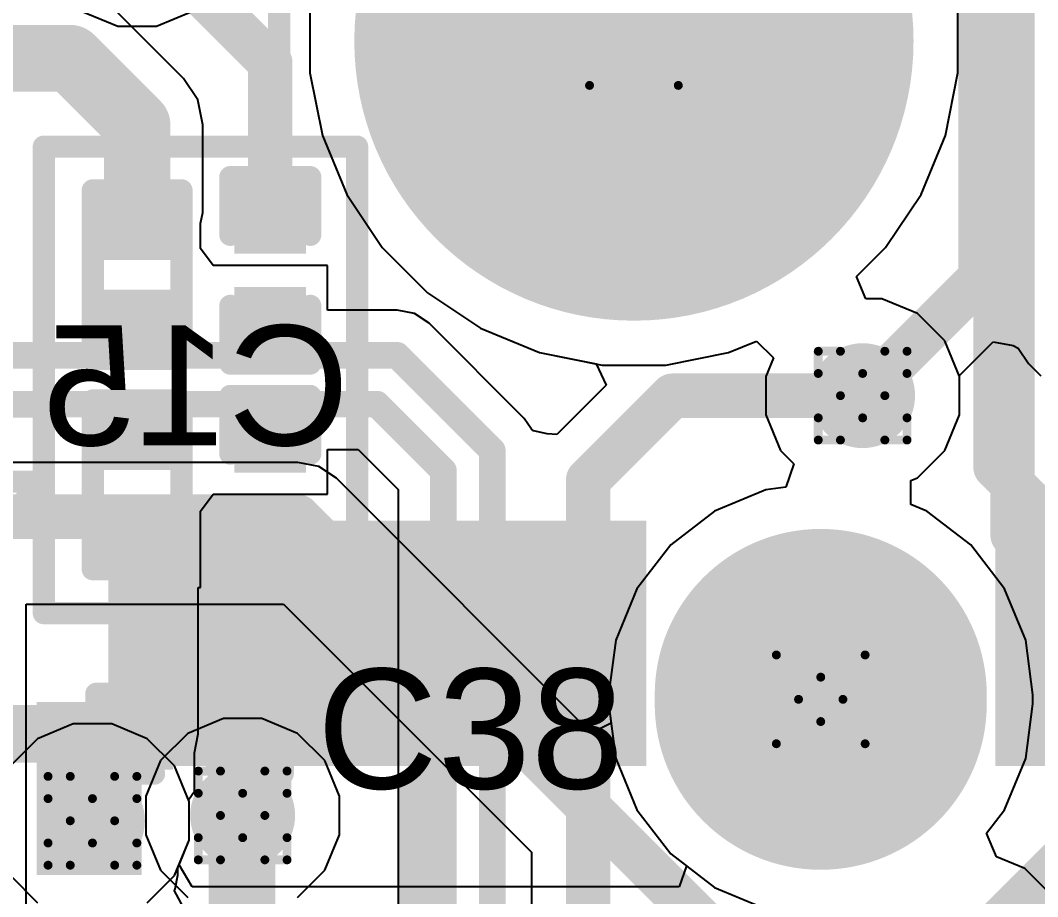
# Model space of a CAD drawing. Header units: inches. Extents: x -6 to 328, y -6 to 90.
# Drawn here: x 27.49 to 33.31, y 26.1 to 31.12 of the extents above; entities that cross this region are included whole.
import ezdxf

# ---------------------------------------------------------------- set-up
doc = ezdxf.new("R2010")
doc.units = ezdxf.units.IN
for name, color, linetype in [('Bottom Layer', 5, 'Continuous'), ('Bottom Overlay', 54, 'Continuous'), ('Bottom Paste', 16, 'Continuous'), ('Bottom Solder', 6, 'Continuous'), ('Designators', 56, 'Continuous'), ('Drill Drawing', 1, 'Continuous'), ('GND', 76, 'Continuous'), ('Pad Holes', 156, 'Continuous'), ('PWR', 16, 'Continuous'), ('Top Layer', 1, 'Continuous'), ('Top Overlay', 2, 'Continuous'), ('Top Paste', 8, 'Continuous'), ('Top Solder', 216, 'Continuous'), ('Via Holes', 16, 'Continuous')]:
    doc.layers.add(name, color=color, linetype=linetype)
doc.styles.add('Arial', font='', dxfattribs={"height": 0.2})
doc.styles.get('Arial').set_extended_font_data('Arial')

# ---------------------------------------------------------------- blocks, each defined once
blk = doc.blocks.new('R___0201_16')
at = {"layer": 'Top Layer'}
for points in [[(-0.41, 0.185), (-0.14, 0.185), (-0.14, -0.185), (-0.41, -0.185)], [(0.14, 0.185), (0.41, 0.185), (0.41, -0.185), (0.14, -0.185)]]:
    blk.add_hatch(color=1, dxfattribs=at).paths.add_polyline_path(points)
at = {"layer": 'Top Paste'}
for points in [[(-0.41, 0.185), (-0.14, 0.185), (-0.14, -0.185), (-0.41, -0.185)], [(0.14, 0.185), (0.41, 0.185), (0.41, -0.185), (0.14, -0.185)]]:
    blk.add_hatch(color=8, dxfattribs=at).paths.add_polyline_path(points)
at = {"layer": 'Top Solder'}
for points in [[(-0.465, 0.24), (-0.085, 0.24), (-0.085, -0.24), (-0.465, -0.24)], [(0.085, 0.24), (0.465, 0.24), (0.465, -0.24), (0.085, -0.24)]]:
    blk.add_hatch(color=216, dxfattribs=at).paths.add_polyline_path(points)
at = {"layer": 'Top Overlay', "const_width": 0.127}
for points in [[(-0.4826, 0.254), (-0.4826, -0.254)], [(-0.4826, 0.254), (0.4826, 0.254)], [(0.4826, 0.254), (0.4826, -0.254)], [(-0.4826, -0.254), (0.4826, -0.254)]]:
    blk.add_lwpolyline(points, dxfattribs=at)
at = {"layer": 'Top Overlay', "const_width": 0.0635}
for points in [[(-0.5143, 0.254, 1), (-0.4508, 0.254, 1)], [(-0.5143, 0.254, 1), (-0.4508, 0.254, 1)], [(0.4508, 0.254, 1), (0.5143, 0.254, 1)], [(0.4508, 0.254, 1), (0.5143, 0.254, 1)], [(-0.5143, -0.254, 1), (-0.4508, -0.254, 1)], [(-0.5143, -0.254, 1), (-0.4508, -0.254, 1)], [(0.4508, -0.254, 1), (0.5143, -0.254, 1)], [(0.4508, -0.254, 1), (0.5143, -0.254, 1)]]:
    blk.add_lwpolyline(points, format="xyb", close=True, dxfattribs=at)
blk = doc.blocks.new('R___0201_17')
at = {"layer": 'Top Layer'}
for points in [[(-0.41, 0.185), (-0.14, 0.185), (-0.14, -0.185), (-0.41, -0.185)], [(0.14, 0.185), (0.41, 0.185), (0.41, -0.185), (0.14, -0.185)]]:
    blk.add_hatch(color=1, dxfattribs=at).paths.add_polyline_path(points)
at = {"layer": 'Top Paste'}
for points in [[(-0.41, 0.185), (-0.14, 0.185), (-0.14, -0.185), (-0.41, -0.185)], [(0.14, 0.185), (0.41, 0.185), (0.41, -0.185), (0.14, -0.185)]]:
    blk.add_hatch(color=8, dxfattribs=at).paths.add_polyline_path(points)
at = {"layer": 'Top Solder'}
for points in [[(-0.465, 0.24), (-0.085, 0.24), (-0.085, -0.24), (-0.465, -0.24)], [(0.085, 0.24), (0.465, 0.24), (0.465, -0.24), (0.085, -0.24)]]:
    blk.add_hatch(color=216, dxfattribs=at).paths.add_polyline_path(points)
at = {"layer": 'Top Overlay', "const_width": 0.127}
for points in [[(-0.4826, -0.254), (-0.4826, 0.254)], [(0.4826, 0.254), (-0.4826, 0.254)], [(0.4826, -0.254), (0.4826, 0.254)], [(0.4826, -0.254), (-0.4826, -0.254)]]:
    blk.add_lwpolyline(points, dxfattribs=at)
at = {"layer": 'Top Overlay', "const_width": 0.0635}
for points in [[(-0.5143, 0.254, 1), (-0.4508, 0.254, 1)], [(-0.5143, 0.254, 1), (-0.4508, 0.254, 1)], [(0.4508, 0.254, 1), (0.5143, 0.254, 1)], [(0.4508, 0.254, 1), (0.5143, 0.254, 1)], [(-0.5143, -0.254, 1), (-0.4508, -0.254, 1)], [(-0.5143, -0.254, 1), (-0.4508, -0.254, 1)], [(0.4508, -0.254, 1), (0.5143, -0.254, 1)], [(0.4508, -0.254, 1), (0.5143, -0.254, 1)]]:
    blk.add_lwpolyline(points, format="xyb", close=True, dxfattribs=at)
blk = doc.blocks.new('M55_7013242R_B_49')
at = {"layer": 'Bottom Layer'}
for points in [[(-12.62, 3.8), (-11.42, 3.8), (-11.42, 1.1), (-12.62, 1.1)], [(-12.62, -1.1), (-11.42, -1.1), (-11.42, -3.8), (-12.62, -3.8)]]:
    blk.add_hatch(color=5, dxfattribs=at).paths.add_polyline_path(points)
at = {"layer": 'Bottom Paste'}
for points in [[(-12.62, 3.8), (-11.42, 3.8), (-11.42, 1.1), (-12.62, 1.1)], [(-12.62, -1.1), (-11.42, -1.1), (-11.42, -3.8), (-12.62, -3.8)]]:
    blk.add_hatch(color=16, dxfattribs=at).paths.add_polyline_path(points)
at = {"layer": 'Bottom Solder'}
for points in [[(-12.7216, 3.9016), (-11.3184, 3.9016), (-11.3184, 0.9984), (-12.7216, 0.9984)], [(-12.7216, -0.9984), (-11.3184, -0.9984), (-11.3184, -3.9016), (-12.7216, -3.9016)]]:
    blk.add_hatch(color=6, dxfattribs=at).paths.add_polyline_path(points)
h = blk.add_hatch(color=6, dxfattribs=at)
edge = h.paths.add_edge_path()
edge.add_arc((-11.7, 0), 0.1016, 0, 360)
at = {"layer": 'Pad Holes'}
h = blk.add_hatch(color=7, dxfattribs=at)
edge = h.paths.add_edge_path()
edge.add_arc((-11.725, 0), 0.95, 90, 270)
edge.add_line((-11.725, -0.95), (-11.675, -0.95))
edge.add_arc((-11.675, 0), 0.95, 270, 450)
edge.add_line((-11.675, 0.95), (-11.725, 0.95))
at = {"layer": 'Top Solder'}
h = blk.add_hatch(color=216, dxfattribs=at)
edge = h.paths.add_edge_path()
edge.add_arc((-11.7, 0), 0.1016, 0, 360)
at = {"layer": 'Bottom Overlay', "const_width": 0.254}
blk.add_lwpolyline([(-10.1346, -2.286), (-11.2014, -2.286)], dxfattribs=at)
at = {"layer": 'Bottom Overlay', "const_width": 0.127}
blk.add_lwpolyline([(-11.2649, -2.286, 1), (-11.1379, -2.286, 1)], format="xyb", close=True, dxfattribs=at)
blk = doc.blocks.new('CAP_0201_62')
at = {"layer": 'Top Layer'}
for points in [[(-0.45, 0.15), (-0.15, 0.15), (-0.15, -0.15), (-0.45, -0.15)], [(0.15, 0.15), (0.45, 0.15), (0.45, -0.15), (0.15, -0.15)]]:
    blk.add_hatch(color=1, dxfattribs=at).paths.add_polyline_path(points)
at = {"layer": 'Top Paste'}
for points in [[(-0.45, 0.15), (-0.15, 0.15), (-0.15, -0.15), (-0.45, -0.15)], [(0.15, 0.15), (0.45, 0.15), (0.45, -0.15), (0.15, -0.15)]]:
    blk.add_hatch(color=8, dxfattribs=at).paths.add_polyline_path(points)
at = {"layer": 'Top Solder'}
for points in [[(-0.505, 0.205), (-0.095, 0.205), (-0.095, -0.205), (-0.505, -0.205)], [(0.095, 0.205), (0.505, 0.205), (0.505, -0.205), (0.095, -0.205)]]:
    blk.add_hatch(color=216, dxfattribs=at).paths.add_polyline_path(points)
at = {"layer": 'Top Overlay', "const_width": 0.127}
for points in [[(-0.5334, -0.2286), (-0.5334, 0.2286)], [(-0.5334, 0.2286), (-0.2032, 0.2286)], [(0.2032, 0.2286), (0.5334, 0.2286)], [(0.5334, -0.2286), (0.5334, 0.2286)], [(-0.5334, -0.2286), (-0.2032, -0.2286)], [(0.2032, -0.2286), (0.5334, -0.2286)]]:
    blk.add_lwpolyline(points, dxfattribs=at)
at = {"layer": 'Top Overlay', "const_width": 0.0635}
for points in [[(-0.5651, 0.2286, 1), (-0.5016, 0.2286, 1)], [(-0.5651, 0.2286, 1), (-0.5016, 0.2286, 1)], [(-0.2349, 0.2286, 1), (-0.1714, 0.2286, 1)], [(0.1714, 0.2286, 1), (0.2349, 0.2286, 1)], [(0.5016, 0.2286, 1), (0.5651, 0.2286, 1)], [(0.5016, 0.2286, 1), (0.5651, 0.2286, 1)], [(-0.5651, -0.2286, 1), (-0.5016, -0.2286, 1)], [(-0.5651, -0.2286, 1), (-0.5016, -0.2286, 1)], [(-0.2349, -0.2286, 1), (-0.1714, -0.2286, 1)], [(0.1714, -0.2286, 1), (0.2349, -0.2286, 1)], [(0.5016, -0.2286, 1), (0.5651, -0.2286, 1)], [(0.5016, -0.2286, 1), (0.5651, -0.2286, 1)]]:
    blk.add_lwpolyline(points, format="xyb", close=True, dxfattribs=at)
blk = doc.blocks.new('CAP_0201_65')
at = {"layer": 'Top Layer'}
for points in [[(-0.45, 0.15), (-0.15, 0.15), (-0.15, -0.15), (-0.45, -0.15)], [(0.15, 0.15), (0.45, 0.15), (0.45, -0.15), (0.15, -0.15)]]:
    blk.add_hatch(color=1, dxfattribs=at).paths.add_polyline_path(points)
at = {"layer": 'Top Paste'}
for points in [[(-0.45, 0.15), (-0.15, 0.15), (-0.15, -0.15), (-0.45, -0.15)], [(0.15, 0.15), (0.45, 0.15), (0.45, -0.15), (0.15, -0.15)]]:
    blk.add_hatch(color=8, dxfattribs=at).paths.add_polyline_path(points)
at = {"layer": 'Top Solder'}
for points in [[(-0.505, 0.205), (-0.095, 0.205), (-0.095, -0.205), (-0.505, -0.205)], [(0.095, 0.205), (0.505, 0.205), (0.505, -0.205), (0.095, -0.205)]]:
    blk.add_hatch(color=216, dxfattribs=at).paths.add_polyline_path(points)
at = {"layer": 'Top Overlay', "const_width": 0.127}
for points in [[(-0.2032, 0.2286), (-0.5334, 0.2286)], [(-0.5334, -0.2286), (-0.5334, 0.2286)], [(0.5334, 0.2286), (0.2032, 0.2286)], [(0.5334, -0.2286), (0.5334, 0.2286)], [(-0.2032, -0.2286), (-0.5334, -0.2286)], [(0.5334, -0.2286), (0.2032, -0.2286)]]:
    blk.add_lwpolyline(points, dxfattribs=at)
at = {"layer": 'Top Overlay', "const_width": 0.0635}
for points in [[(-0.5651, 0.2286, 1), (-0.5016, 0.2286, 1)], [(-0.5651, 0.2286, 1), (-0.5016, 0.2286, 1)], [(-0.2349, 0.2286, 1), (-0.1714, 0.2286, 1)], [(0.1714, 0.2286, 1), (0.2349, 0.2286, 1)], [(0.5016, 0.2286, 1), (0.5651, 0.2286, 1)], [(0.5016, 0.2286, 1), (0.5651, 0.2286, 1)], [(-0.5651, -0.2286, 1), (-0.5016, -0.2286, 1)], [(-0.5651, -0.2286, 1), (-0.5016, -0.2286, 1)], [(-0.2349, -0.2286, 1), (-0.1714, -0.2286, 1)], [(0.1714, -0.2286, 1), (0.2349, -0.2286, 1)], [(0.5016, -0.2286, 1), (0.5651, -0.2286, 1)], [(0.5016, -0.2286, 1), (0.5651, -0.2286, 1)]]:
    blk.add_lwpolyline(points, format="xyb", close=True, dxfattribs=at)
blk = doc.blocks.new('CAP_0201_66')
at = {"layer": 'Top Layer'}
for points in [[(-0.45, 0.15), (-0.15, 0.15), (-0.15, -0.15), (-0.45, -0.15)], [(0.15, 0.15), (0.45, 0.15), (0.45, -0.15), (0.15, -0.15)]]:
    blk.add_hatch(color=1, dxfattribs=at).paths.add_polyline_path(points)
at = {"layer": 'Top Paste'}
for points in [[(-0.45, 0.15), (-0.15, 0.15), (-0.15, -0.15), (-0.45, -0.15)], [(0.15, 0.15), (0.45, 0.15), (0.45, -0.15), (0.15, -0.15)]]:
    blk.add_hatch(color=8, dxfattribs=at).paths.add_polyline_path(points)
at = {"layer": 'Top Solder'}
for points in [[(-0.505, 0.205), (-0.095, 0.205), (-0.095, -0.205), (-0.505, -0.205)], [(0.095, 0.205), (0.505, 0.205), (0.505, -0.205), (0.095, -0.205)]]:
    blk.add_hatch(color=216, dxfattribs=at).paths.add_polyline_path(points)
at = {"layer": 'Top Overlay', "const_width": 0.127}
for points in [[(-0.5334, 0.2286), (-0.2032, 0.2286)], [(-0.5334, 0.2286), (-0.5334, -0.2286)], [(0.2032, 0.2286), (0.5334, 0.2286)], [(0.5334, 0.2286), (0.5334, -0.2286)], [(-0.5334, -0.2286), (-0.2032, -0.2286)], [(0.2032, -0.2286), (0.5334, -0.2286)]]:
    blk.add_lwpolyline(points, dxfattribs=at)
at = {"layer": 'Top Overlay', "const_width": 0.0635}
for points in [[(-0.5651, 0.2286, 1), (-0.5016, 0.2286, 1)], [(-0.5651, 0.2286, 1), (-0.5016, 0.2286, 1)], [(-0.2349, 0.2286, 1), (-0.1714, 0.2286, 1)], [(0.1714, 0.2286, 1), (0.2349, 0.2286, 1)], [(0.5016, 0.2286, 1), (0.5651, 0.2286, 1)], [(0.5016, 0.2286, 1), (0.5651, 0.2286, 1)], [(-0.5651, -0.2286, 1), (-0.5016, -0.2286, 1)], [(-0.5651, -0.2286, 1), (-0.5016, -0.2286, 1)], [(-0.2349, -0.2286, 1), (-0.1714, -0.2286, 1)], [(0.1714, -0.2286, 1), (0.2349, -0.2286, 1)], [(0.5016, -0.2286, 1), (0.5651, -0.2286, 1)], [(0.5016, -0.2286, 1), (0.5651, -0.2286, 1)]]:
    blk.add_lwpolyline(points, format="xyb", close=True, dxfattribs=at)

msp = doc.modelspace()

# ---------------------------------------------------------------- hatches: boundary and pattern name
at = {"layer": 'Bottom Layer'}
h = msp.add_hatch(color=5, dxfattribs=at)
edge = h.paths.add_edge_path()
edge.add_arc((32.3088, 28.971), 0.3, 0, 360)
h = msp.add_hatch(color=5, dxfattribs=at)
edge = h.paths.add_edge_path()
edge.add_arc((27.9018, 26.5387), 0.3, 0, 360)
h = msp.add_hatch(color=5, dxfattribs=at)
edge = h.paths.add_edge_path()
edge.add_arc((28.7613, 26.5692), 0.3, 0, 360)
at = {"layer": 'Bottom Solder'}
h = msp.add_hatch(color=6, dxfattribs=at)
edge = h.paths.add_edge_path()
edge.add_arc((31, 31), 0.1016, 0, 360)
at = {"layer": 'GND'}
h = msp.add_hatch(color=76, dxfattribs=at)
edge = h.paths.add_edge_path()
edge.add_arc((32.3088, 28.971), 0.3, 0, 360)
h = msp.add_hatch(color=76, dxfattribs=at)
edge = h.paths.add_edge_path()
edge.add_arc((27.9018, 26.5387), 0.3, 0, 360)
h = msp.add_hatch(color=76, dxfattribs=at)
edge = h.paths.add_edge_path()
edge.add_arc((28.7613, 26.5692), 0.3, 0, 360)
at = {"layer": 'Pad Holes'}
h = msp.add_hatch(color=7, dxfattribs=at)
edge = h.paths.add_edge_path()
edge.add_arc((31, 31), 1.6, 0, 360)
at = {"layer": 'PWR'}
h = msp.add_hatch(color=16, dxfattribs=at)
edge = h.paths.add_edge_path()
edge.add_arc((32.3088, 28.971), 0.3, 0, 360)
h = msp.add_hatch(color=16, dxfattribs=at)
edge = h.paths.add_edge_path()
edge.add_arc((27.9018, 26.5387), 0.3, 0, 360)
h = msp.add_hatch(color=16, dxfattribs=at)
edge = h.paths.add_edge_path()
edge.add_arc((28.7613, 26.5692), 0.3, 0, 360)
at = {"layer": 'Top Layer'}
h = msp.add_hatch(color=1, dxfattribs=at)
edge = h.paths.add_edge_path()
edge.add_arc((32.3088, 28.971), 0.3, 0, 360)
msp.add_hatch(color=1, dxfattribs=at).paths.add_polyline_path([(27.5832, 26.2278), (28.1828, 26.2278), (28.1828, 27.2184), (27.5832, 27.2184)])
h = msp.add_hatch(color=1, dxfattribs=at)
edge = h.paths.add_edge_path()
edge.add_arc((27.9018, 26.5387), 0.3, 0, 360)
h = msp.add_hatch(color=1, dxfattribs=at)
edge = h.paths.add_edge_path()
edge.add_arc((28.7613, 26.5692), 0.3, 0, 360)
at = {"layer": 'Top Solder'}
h = msp.add_hatch(color=216, dxfattribs=at)
edge = h.paths.add_edge_path()
edge.add_arc((31, 31), 0.1016, 0, 360)
at = {"layer": 'Via Holes'}
h = msp.add_hatch(color=7, dxfattribs=at)
edge = h.paths.add_edge_path()
edge.add_arc((32.3088, 28.971), 0.15, 0, 360)
h = msp.add_hatch(color=7, dxfattribs=at)
edge = h.paths.add_edge_path()
edge.add_arc((28.7613, 26.5692), 0.15, 0, 360)
h = msp.add_hatch(color=7, dxfattribs=at)
edge = h.paths.add_edge_path()
edge.add_arc((27.9018, 26.5387), 0.15, 0, 360)

# ---------------------------------------------------------------- linework, layer by layer
at = {"layer": 'Bottom Layer'}
for p, q in [((29.146, 31.1826), (29.146, 30.8174)), ((29.146, 30.8174), (29.2172, 30.4592)), ((29.2172, 30.4592), (29.357, 30.1218)), ((29.357, 30.1218), (29.5599, 29.8181)), ((29.5599, 29.8181), (29.8181, 29.5599)), ((29.8181, 29.5599), (30.1218, 29.357)), ((30.1218, 29.357), (30.4592, 29.2172)), ((31.5408, 29.2172), (31.7012, 29.2837)), ((31.7012, 29.2837), (31.7984, 29.1865)), ((32.8615, 29.0843), (33.0564, 29.2792)), ((33.0564, 29.2792), (33.1704, 29.2587)), ((33.1704, 29.2587), (33.1992, 29.2423)), ((33.1992, 29.2423), (33.2581, 29.1542)), ((30.4592, 29.2172), (30.8174, 29.146)), ((31.1826, 29.146), (31.5408, 29.2172)), ((31.7984, 29.1865), (31.7548, 29.0812)), ((30.8174, 29.146), (31.1826, 29.146)), ((33.2581, 29.1542), (33.328, 29.0843)), ((31.7548, 29.0812), (31.7548, 28.8608)), ((32.8628, 29.0812), (32.8615, 29.0843)), ((32.8628, 28.8608), (32.8628, 29.0812)), ((31.7548, 28.8608), (31.8391, 28.6572)), ((32.7785, 28.6572), (32.8628, 28.8608)), ((31.8391, 28.6572), (31.9156, 28.5808)), ((32.6226, 28.5014), (32.7785, 28.6572)), ((31.9156, 28.5808), (31.8701, 28.4467)), ((32.5845, 28.4856), (32.6226, 28.5014)), ((32.5845, 28.3481), (32.5845, 28.4856)), ((31.7547, 28.4315), (31.4618, 28.3102)), ((31.8701, 28.4467), (31.7547, 28.4315)), ((31.4618, 28.3102), (31.2103, 28.1172)), ((32.6762, 28.3102), (32.5845, 28.3481)), ((32.9277, 28.1172), (32.6762, 28.3102)), ((31.2103, 28.1172), (31.0173, 27.8657)), ((33.1207, 27.8657), (32.9277, 28.1172)), ((31.0173, 27.8657), (30.896, 27.5728)), ((33.242, 27.5728), (33.1207, 27.8657)), ((30.896, 27.5728), (30.8546, 27.2585)), ((33.2834, 27.2585), (33.242, 27.5728)), ((30.8546, 27.2585), (30.8546, 27.2085)), ((33.2834, 27.2085), (33.2834, 27.2585)), ((30.8546, 27.2085), (30.896, 26.8942)), ((33.242, 26.8942), (33.2834, 27.2085)), ((27.7916, 27.0927), (27.5879, 27.0084)), ((28.012, 27.0927), (27.7916, 27.0927)), ((28.2156, 27.0084), (28.012, 27.0927)), ((27.5879, 27.0084), (27.4321, 26.8525)), ((28.3714, 26.8525), (28.2156, 27.0084)), ((30.896, 26.8942), (31.0173, 26.6013)), ((33.1207, 26.6013), (33.242, 26.8942)), ((28.4558, 26.6489), (28.3714, 26.8525)), ((28.4558, 26.4285), (28.4558, 26.6489)), ((31.0173, 26.6013), (31.2103, 26.3498)), ((33.0179, 26.4674), (33.1207, 26.6013)), ((28.3974, 26.2876), (28.4558, 26.4285)), ((33.0748, 26.3329), (33.0179, 26.4674)), ((31.2103, 26.3498), (31.3001, 26.2808)), ((33.2372, 26.2657), (33.0748, 26.3329)), ((28.4731, 26.1606), (28.3974, 26.2876)), ((31.3001, 26.2808), (31.2593, 26.1606)), ((33.393, 26.1098), (33.2372, 26.2657)), ((31.2593, 26.1606), (28.4731, 26.1606))]:
    msp.add_line(p, q, dxfattribs=at)
for points, const_width in [([(32.9826, 29.6448), (32.9826, 32.5752)], 0.254), ([(32.3088, 28.971), (32.9826, 29.6448)], 0.254), ([(28.7613, 27.144), (29.1708, 27.5535)], 0.381), ([(29.1708, 27.5535), (29.619, 27.5535)], 0.381), ([(28.7613, 26.5692), (28.7613, 27.144)], 0.381)]:
    msp.add_lwpolyline(points, dxfattribs=dict(at, const_width=const_width))
for points, const_width in [([(32.9191, 29.6448, 1), (33.0461, 29.6448, 1)], 0.127), ([(32.9191, 29.6448, 1), (33.0461, 29.6448, 1)], 0.127), ([(32.2453, 28.971, 1), (32.3723, 28.971, 1)], 0.127), ([(29.0755, 27.5535, 1), (29.266, 27.5535, 1)], 0.1905), ([(29.0755, 27.5535, 1), (29.266, 27.5535, 1)], 0.1905), ([(29.5237, 27.5535, 1), (29.7142, 27.5535, 1)], 0.1905), ([(28.666, 27.144, 1), (28.8565, 27.144, 1)], 0.1905), ([(28.666, 27.144, 1), (28.8565, 27.144, 1)], 0.1905), ([(28.666, 26.5692, 1), (28.8565, 26.5692, 1)], 0.1905)]:
    msp.add_lwpolyline(points, format="xyb", close=True, dxfattribs=dict(at, const_width=const_width))
at = {"layer": 'Bottom Overlay', "const_width": 0.127}
for points in [[(27.0634, 27.919), (27.6237, 28.4793)], [(27.2943, 28.4793), (27.6237, 28.4793)], [(27.6237, 28.1499), (27.6237, 28.4793)]]:
    msp.add_lwpolyline(points, dxfattribs=at)
at = {"layer": 'Bottom Overlay', "const_width": 0.0635}
for points in [[(27.5919, 28.4793, 1), (27.6554, 28.4793, 1)], [(27.5919, 28.4793, 1), (27.6554, 28.4793, 1)], [(27.5919, 28.4793, 1), (27.6554, 28.4793, 1)], [(27.5919, 28.1499, 1), (27.6554, 28.1499, 1)]]:
    msp.add_lwpolyline(points, format="xyb", close=True, dxfattribs=at)
at = {"layer": 'Drill Drawing', "const_width": 0.0508}
for points in [[(30.746, 30.746), (30.746, 31.254)], [(31.254, 30.746), (31.254, 31.254)], [(30.746, 30.746), (31.254, 30.746)], [(32.0548, 29.098), (32.0548, 29.225)], [(32.0548, 29.225), (32.1818, 29.225)], [(32.1818, 29.225), (32.3088, 29.098)], [(32.3088, 29.098), (32.4358, 29.225)], [(32.4358, 29.225), (32.5628, 29.225)], [(32.5628, 29.098), (32.5628, 29.225)], [(32.0548, 29.098), (32.1818, 28.971)], [(32.4358, 28.971), (32.5628, 29.098)], [(32.0548, 28.844), (32.1818, 28.971)], [(32.4358, 28.971), (32.5628, 28.844)], [(32.0548, 28.717), (32.0548, 28.844)], [(32.1818, 28.717), (32.3088, 28.844)], [(32.3088, 28.844), (32.4358, 28.717)], [(32.5628, 28.717), (32.5628, 28.844)], [(32.0548, 28.717), (32.1818, 28.717)], [(32.4358, 28.717), (32.5628, 28.717)], [(31.815, 27.4875), (32.069, 27.3605)], [(31.815, 27.4875), (31.942, 27.2335)], [(32.069, 27.3605), (32.323, 27.4875)], [(32.196, 27.2335), (32.323, 27.4875)], [(31.815, 26.9795), (31.942, 27.2335)], [(32.196, 27.2335), (32.323, 26.9795)], [(31.815, 26.9795), (32.069, 27.1065)], [(32.069, 27.1065), (32.323, 26.9795)], [(28.5073, 26.6962), (28.5073, 26.8232)], [(28.5073, 26.8232), (28.6343, 26.8232)], [(28.6343, 26.8232), (28.7613, 26.6962)], [(28.7613, 26.6962), (28.8883, 26.8232)], [(28.8883, 26.8232), (29.0153, 26.8232)], [(29.0153, 26.6962), (29.0153, 26.8232)], [(27.6478, 26.6657), (27.6478, 26.7927)], [(27.6478, 26.7927), (27.7748, 26.7927)], [(27.7748, 26.7927), (27.9018, 26.6657)], [(27.9018, 26.6657), (28.0288, 26.7927)], [(28.0288, 26.7927), (28.1558, 26.7927)], [(28.1558, 26.6657), (28.1558, 26.7927)], [(28.5073, 26.6962), (28.6343, 26.5692)], [(28.8883, 26.5692), (29.0153, 26.6962)], [(27.6478, 26.6657), (27.7748, 26.5387)], [(28.0288, 26.5387), (28.1558, 26.6657)], [(27.6478, 26.4117), (27.7748, 26.5387)], [(28.0288, 26.5387), (28.1558, 26.4117)], [(28.5073, 26.4422), (28.6343, 26.5692)], [(28.8883, 26.5692), (29.0153, 26.4422)], [(27.6478, 26.2847), (27.6478, 26.4117)], [(27.7748, 26.2847), (27.9018, 26.4117)], [(27.9018, 26.4117), (28.0288, 26.2847)], [(28.1558, 26.2847), (28.1558, 26.4117)], [(28.5073, 26.3152), (28.5073, 26.4422)], [(28.6343, 26.3152), (28.7613, 26.4422)], [(28.7613, 26.4422), (28.8883, 26.3152)], [(29.0153, 26.3152), (29.0153, 26.4422)], [(28.5073, 26.3152), (28.6343, 26.3152)], [(28.8883, 26.3152), (29.0153, 26.3152)], [(27.6478, 26.2847), (27.7748, 26.2847)], [(28.0288, 26.2847), (28.1558, 26.2847)]]:
    msp.add_lwpolyline(points, dxfattribs=at)
at = {"layer": 'Drill Drawing', "const_width": 0.0254}
for points in [[(30.7333, 30.746, 1), (30.7587, 30.746, 1)], [(30.7333, 30.746, 1), (30.7587, 30.746, 1)], [(31.2413, 30.746, 1), (31.2667, 30.746, 1)], [(31.2413, 30.746, 1), (31.2667, 30.746, 1)], [(32.0421, 29.225, 1), (32.0675, 29.225, 1)], [(32.0421, 29.225, 1), (32.0675, 29.225, 1)], [(32.1691, 29.225, 1), (32.1945, 29.225, 1)], [(32.1691, 29.225, 1), (32.1945, 29.225, 1)], [(32.4231, 29.225, 1), (32.4485, 29.225, 1)], [(32.4231, 29.225, 1), (32.4485, 29.225, 1)], [(32.5501, 29.225, 1), (32.5755, 29.225, 1)], [(32.5501, 29.225, 1), (32.5755, 29.225, 1)], [(32.0421, 29.098, 1), (32.0675, 29.098, 1)], [(32.0421, 29.098, 1), (32.0675, 29.098, 1)], [(32.2961, 29.098, 1), (32.3215, 29.098, 1)], [(32.2961, 29.098, 1), (32.3215, 29.098, 1)], [(32.5501, 29.098, 1), (32.5755, 29.098, 1)], [(32.5501, 29.098, 1), (32.5755, 29.098, 1)], [(32.1691, 28.971, 1), (32.1945, 28.971, 1)], [(32.1691, 28.971, 1), (32.1945, 28.971, 1)], [(32.4231, 28.971, 1), (32.4485, 28.971, 1)], [(32.4231, 28.971, 1), (32.4485, 28.971, 1)], [(32.0421, 28.844, 1), (32.0675, 28.844, 1)], [(32.0421, 28.844, 1), (32.0675, 28.844, 1)], [(32.2961, 28.844, 1), (32.3215, 28.844, 1)], [(32.2961, 28.844, 1), (32.3215, 28.844, 1)], [(32.5501, 28.844, 1), (32.5755, 28.844, 1)], [(32.5501, 28.844, 1), (32.5755, 28.844, 1)], [(32.0421, 28.717, 1), (32.0675, 28.717, 1)], [(32.0421, 28.717, 1), (32.0675, 28.717, 1)], [(32.1691, 28.717, 1), (32.1945, 28.717, 1)], [(32.1691, 28.717, 1), (32.1945, 28.717, 1)], [(32.4231, 28.717, 1), (32.4485, 28.717, 1)], [(32.4231, 28.717, 1), (32.4485, 28.717, 1)], [(32.5501, 28.717, 1), (32.5755, 28.717, 1)], [(32.5501, 28.717, 1), (32.5755, 28.717, 1)], [(31.8023, 27.4875, 1), (31.8277, 27.4875, 1)], [(31.8023, 27.4875, 1), (31.8277, 27.4875, 1)], [(32.3103, 27.4875, 1), (32.3357, 27.4875, 1)], [(32.3103, 27.4875, 1), (32.3357, 27.4875, 1)], [(32.0563, 27.3605, 1), (32.0817, 27.3605, 1)], [(32.0563, 27.3605, 1), (32.0817, 27.3605, 1)], [(31.9293, 27.2335, 1), (31.9547, 27.2335, 1)], [(31.9293, 27.2335, 1), (31.9547, 27.2335, 1)], [(32.1833, 27.2335, 1), (32.2087, 27.2335, 1)], [(32.1833, 27.2335, 1), (32.2087, 27.2335, 1)], [(32.0563, 27.1065, 1), (32.0817, 27.1065, 1)], [(32.0563, 27.1065, 1), (32.0817, 27.1065, 1)], [(31.8023, 26.9795, 1), (31.8277, 26.9795, 1)], [(31.8023, 26.9795, 1), (31.8277, 26.9795, 1)], [(32.3103, 26.9795, 1), (32.3357, 26.9795, 1)], [(32.3103, 26.9795, 1), (32.3357, 26.9795, 1)], [(28.4946, 26.8232, 1), (28.52, 26.8232, 1)], [(28.4946, 26.8232, 1), (28.52, 26.8232, 1)], [(28.6216, 26.8232, 1), (28.647, 26.8232, 1)], [(28.6216, 26.8232, 1), (28.647, 26.8232, 1)], [(28.8756, 26.8232, 1), (28.901, 26.8232, 1)], [(28.8756, 26.8232, 1), (28.901, 26.8232, 1)], [(29.0026, 26.8232, 1), (29.028, 26.8232, 1)], [(29.0026, 26.8232, 1), (29.028, 26.8232, 1)], [(27.6351, 26.7927, 1), (27.6605, 26.7927, 1)], [(27.6351, 26.7927, 1), (27.6605, 26.7927, 1)], [(27.7621, 26.7927, 1), (27.7875, 26.7927, 1)], [(27.7621, 26.7927, 1), (27.7875, 26.7927, 1)], [(28.0161, 26.7927, 1), (28.0415, 26.7927, 1)], [(28.0161, 26.7927, 1), (28.0415, 26.7927, 1)], [(28.1431, 26.7927, 1), (28.1685, 26.7927, 1)], [(28.1431, 26.7927, 1), (28.1685, 26.7927, 1)], [(28.4946, 26.6962, 1), (28.52, 26.6962, 1)], [(28.4946, 26.6962, 1), (28.52, 26.6962, 1)], [(28.7486, 26.6962, 1), (28.774, 26.6962, 1)], [(28.7486, 26.6962, 1), (28.774, 26.6962, 1)], [(29.0026, 26.6962, 1), (29.028, 26.6962, 1)], [(29.0026, 26.6962, 1), (29.028, 26.6962, 1)], [(27.6351, 26.6657, 1), (27.6605, 26.6657, 1)], [(27.6351, 26.6657, 1), (27.6605, 26.6657, 1)], [(27.8891, 26.6657, 1), (27.9145, 26.6657, 1)], [(27.8891, 26.6657, 1), (27.9145, 26.6657, 1)], [(28.1431, 26.6657, 1), (28.1685, 26.6657, 1)], [(28.1431, 26.6657, 1), (28.1685, 26.6657, 1)], [(27.7621, 26.5387, 1), (27.7875, 26.5387, 1)], [(27.7621, 26.5387, 1), (27.7875, 26.5387, 1)], [(28.0161, 26.5387, 1), (28.0415, 26.5387, 1)], [(28.0161, 26.5387, 1), (28.0415, 26.5387, 1)], [(28.6216, 26.5692, 1), (28.647, 26.5692, 1)], [(28.6216, 26.5692, 1), (28.647, 26.5692, 1)], [(28.8756, 26.5692, 1), (28.901, 26.5692, 1)], [(28.8756, 26.5692, 1), (28.901, 26.5692, 1)], [(27.6351, 26.4117, 1), (27.6605, 26.4117, 1)], [(27.6351, 26.4117, 1), (27.6605, 26.4117, 1)], [(27.8891, 26.4117, 1), (27.9145, 26.4117, 1)], [(27.8891, 26.4117, 1), (27.9145, 26.4117, 1)], [(28.1431, 26.4117, 1), (28.1685, 26.4117, 1)], [(28.1431, 26.4117, 1), (28.1685, 26.4117, 1)], [(28.4946, 26.4422, 1), (28.52, 26.4422, 1)], [(28.4946, 26.4422, 1), (28.52, 26.4422, 1)], [(28.7486, 26.4422, 1), (28.774, 26.4422, 1)], [(28.7486, 26.4422, 1), (28.774, 26.4422, 1)], [(29.0026, 26.4422, 1), (29.028, 26.4422, 1)], [(29.0026, 26.4422, 1), (29.028, 26.4422, 1)], [(28.4946, 26.3152, 1), (28.52, 26.3152, 1)], [(28.4946, 26.3152, 1), (28.52, 26.3152, 1)], [(28.6216, 26.3152, 1), (28.647, 26.3152, 1)], [(28.6216, 26.3152, 1), (28.647, 26.3152, 1)], [(28.8756, 26.3152, 1), (28.901, 26.3152, 1)], [(28.8756, 26.3152, 1), (28.901, 26.3152, 1)], [(29.0026, 26.3152, 1), (29.028, 26.3152, 1)], [(29.0026, 26.3152, 1), (29.028, 26.3152, 1)], [(27.6351, 26.2847, 1), (27.6605, 26.2847, 1)], [(27.6351, 26.2847, 1), (27.6605, 26.2847, 1)], [(27.7621, 26.2847, 1), (27.7875, 26.2847, 1)], [(27.7621, 26.2847, 1), (27.7875, 26.2847, 1)], [(28.0161, 26.2847, 1), (28.0415, 26.2847, 1)], [(28.0161, 26.2847, 1), (28.0415, 26.2847, 1)], [(28.1431, 26.2847, 1), (28.1685, 26.2847, 1)], [(28.1431, 26.2847, 1), (28.1685, 26.2847, 1)]]:
    msp.add_lwpolyline(points, format="xyb", close=True, dxfattribs=at)
at = {"layer": 'GND'}
for p, q in [((29.146, 31.1826), (29.146, 30.8174)), ((32.854, 30.8174), (32.854, 31.1826)), ((29.146, 30.8174), (29.2172, 30.4592)), ((32.7828, 30.4592), (32.854, 30.8174)), ((29.2172, 30.4592), (29.357, 30.1218)), ((32.643, 30.1218), (32.7828, 30.4592)), ((29.357, 30.1218), (29.5599, 29.8181)), ((32.4401, 29.8181), (32.643, 30.1218)), ((29.5599, 29.8181), (29.8181, 29.5599)), ((32.274, 29.652), (32.4401, 29.8181)), ((32.3266, 29.525), (32.274, 29.652)), ((29.8181, 29.5599), (30.1218, 29.357)), ((32.419, 29.525), (32.3266, 29.525)), ((32.6226, 29.4407), (32.419, 29.525)), ((32.7785, 29.2848), (32.6226, 29.4407)), ((30.1218, 29.357), (30.4592, 29.2172)), ((31.5408, 29.2172), (31.7012, 29.2837)), ((31.7012, 29.2837), (31.7984, 29.1865)), ((32.8628, 29.0812), (32.7785, 29.2848)), ((30.4592, 29.2172), (30.8174, 29.146)), ((31.1826, 29.146), (31.5408, 29.2172)), ((31.7984, 29.1865), (31.7548, 29.0812)), ((30.8174, 29.146), (31.1826, 29.146)), ((31.7548, 29.0812), (31.7548, 28.8608)), ((32.8628, 28.8608), (32.8628, 29.0812)), ((31.7548, 28.8608), (31.8391, 28.6572)), ((32.7785, 28.6572), (32.8628, 28.8608)), ((31.8391, 28.6572), (31.9156, 28.5808)), ((32.6226, 28.5014), (32.7785, 28.6572)), ((31.9156, 28.5808), (31.8701, 28.4467)), ((32.5845, 28.4856), (32.6226, 28.5014)), ((32.5845, 28.3481), (32.5845, 28.4856)), ((31.7547, 28.4315), (31.4618, 28.3102)), ((31.8701, 28.4467), (31.7547, 28.4315)), ((31.4618, 28.3102), (31.2103, 28.1172)), ((32.6762, 28.3102), (32.5845, 28.3481)), ((32.9277, 28.1172), (32.6762, 28.3102)), ((31.2103, 28.1172), (31.0173, 27.8657)), ((33.1207, 27.8657), (32.9277, 28.1172)), ((31.0173, 27.8657), (30.896, 27.5728)), ((33.242, 27.5728), (33.1207, 27.8657)), ((30.896, 27.5728), (30.8546, 27.2585)), ((33.2834, 27.2585), (33.242, 27.5728)), ((30.8546, 27.2585), (30.8546, 27.2085)), ((33.2834, 27.2085), (33.2834, 27.2585)), ((30.8546, 27.2085), (30.896, 26.8942)), ((33.242, 26.8942), (33.2834, 27.2085)), ((27.7916, 27.0927), (27.5879, 27.0084)), ((28.012, 27.0927), (27.7916, 27.0927)), ((28.2156, 27.0084), (28.012, 27.0927)), ((27.5879, 27.0084), (27.4321, 26.8525)), ((28.3714, 26.8525), (28.2156, 27.0084)), ((30.896, 26.8942), (31.0173, 26.6013)), ((33.1207, 26.6013), (33.242, 26.8942)), ((28.4558, 26.6489), (28.3714, 26.8525)), ((28.4558, 26.4285), (28.4558, 26.6489)), ((31.0173, 26.6013), (31.2103, 26.3498)), ((33.0179, 26.4674), (33.1207, 26.6013)), ((28.3714, 26.2249), (28.4558, 26.4285)), ((33.0748, 26.3329), (33.0179, 26.4674)), ((31.2103, 26.3498), (31.4618, 26.1568)), ((33.2372, 26.2657), (33.0748, 26.3329)), ((33.393, 26.1098), (33.2372, 26.2657)), ((27.4321, 26.2249), (27.5879, 26.069)), ((28.2156, 26.069), (28.3714, 26.2249)), ((31.4618, 26.1568), (31.7547, 26.0355))]:
    msp.add_line(p, q, dxfattribs=at)
at = {"layer": 'PWR'}
for p, q in [((27.8436, 31.1684), (28.0472, 31.084)), ((28.2676, 31.084), (28.4712, 31.1684)), ((29.146, 31.1826), (29.146, 30.8174)), ((28.0472, 31.084), (28.2676, 31.084)), ((29.146, 30.8174), (29.2172, 30.4592)), ((29.2172, 30.4592), (29.357, 30.1218)), ((29.357, 30.1218), (29.5599, 29.8181)), ((29.5599, 29.8181), (29.8181, 29.5599)), ((29.8181, 29.5599), (30.1218, 29.357)), ((30.1218, 29.357), (30.4592, 29.2172)), ((31.5408, 29.2172), (31.7012, 29.2837)), ((31.7012, 29.2837), (31.7984, 29.1865)), ((30.4592, 29.2172), (30.8174, 29.146)), ((31.1826, 29.146), (31.5408, 29.2172)), ((31.7984, 29.1865), (31.7548, 29.0812)), ((30.8174, 29.146), (31.1826, 29.146)), ((31.7548, 29.0812), (31.7548, 28.8608)), ((31.7548, 28.8608), (31.8391, 28.6572)), ((31.8391, 28.6572), (31.9156, 28.5808)), ((29.0775, 28.5895), (20.336, 28.5895)), ((29.1965, 28.5659), (29.0775, 28.5895)), ((29.2973, 28.4985), (29.1965, 28.5659)), ((31.9156, 28.5808), (31.8701, 28.4467)), ((30.7554, 27.0403), (29.2973, 28.4985)), ((31.7547, 28.4315), (31.4618, 28.3102)), ((31.8701, 28.4467), (31.7547, 28.4315)), ((31.4618, 28.3102), (31.2103, 28.1172)), ((31.2103, 28.1172), (31.0173, 27.8657)), ((31.0173, 27.8657), (30.896, 27.5728)), ((27.5224, 25.3665), (27.5224, 27.7772)), ((27.5224, 27.7772), (28.9956, 27.7772)), ((28.9956, 27.7772), (30.4137, 26.3591)), ((30.896, 27.5728), (30.8546, 27.2585)), ((30.8546, 27.2585), (30.8546, 27.2085)), ((30.8546, 27.2085), (30.8693, 27.0965)), ((28.6511, 27.1232), (28.4475, 27.0389)), ((28.8715, 27.1232), (28.6511, 27.1232)), ((29.0751, 27.0389), (28.8715, 27.1232)), ((30.8693, 27.0965), (30.7554, 27.0403)), ((28.4475, 27.0389), (28.2916, 26.883)), ((29.231, 26.883), (29.0751, 27.0389)), ((28.2916, 26.883), (28.2073, 26.6794)), ((29.3153, 26.6794), (29.231, 26.883)), ((28.2073, 26.6794), (28.2073, 26.459)), ((29.3153, 26.459), (29.3153, 26.6794)), ((28.2073, 26.459), (28.2916, 26.2554)), ((29.231, 26.2554), (29.3153, 26.459)), ((30.4137, 26.3591), (30.4137, 21.9301)), ((28.2916, 26.2554), (28.4475, 26.0996)), ((29.0751, 26.0996), (29.231, 26.2554))]:
    msp.add_line(p, q, dxfattribs=at)
at = {"layer": 'PWR', "const_width": 0.254}
for points in [[(33.0689, 28.5627), (33.0689, 33.0394)], [(33.0689, 28.5627), (33.8808, 27.7508)], [(19.865, 28.2787), (29.0775, 28.2787)], [(29.0775, 28.2787), (32.0832, 25.2731)]]:
    msp.add_lwpolyline(points, dxfattribs=at)
at = {"layer": 'PWR', "const_width": 0.127}
for points in [[(33.0054, 28.5627, 1), (33.1324, 28.5627, 1)], [(33.0054, 28.5627, 1), (33.1324, 28.5627, 1)], [(29.014, 28.2787, 1), (29.141, 28.2787, 1)], [(29.014, 28.2787, 1), (29.141, 28.2787, 1)]]:
    msp.add_lwpolyline(points, format="xyb", close=True, dxfattribs=at)
at = {"layer": 'Top Layer'}
for p, q in [((28.4229, 30.786), (28.0419, 31.167)), ((29.146, 31.1826), (29.146, 30.8174)), ((29.146, 30.8174), (29.2172, 30.4592)), ((28.5043, 30.6641), (28.4229, 30.786)), ((28.5329, 30.5204), (28.5043, 30.6641)), ((28.5329, 30.0193), (28.5329, 30.5204)), ((29.2172, 30.4592), (29.357, 30.1218)), ((29.357, 30.1218), (29.5599, 29.8181)), ((28.5202, 29.9553), (28.5329, 30.0193)), ((28.5202, 29.8133), (28.5202, 29.9553)), ((28.5916, 29.7158), (28.5202, 29.8133)), ((29.5599, 29.8181), (29.8181, 29.5599)), ((29.2472, 29.7158), (28.5916, 29.7158)), ((29.2472, 29.4607), (29.2472, 29.7158)), ((29.8181, 29.5599), (30.1218, 29.357)), ((29.6451, 29.4607), (29.2472, 29.4607)), ((29.7442, 29.441), (29.6451, 29.4607)), ((29.8282, 29.3849), (29.7442, 29.441)), ((30.3725, 28.8405), (29.8282, 29.3849)), ((30.1218, 29.357), (30.4592, 29.2172)), ((30.4592, 29.2172), (30.7835, 29.1528)), ((30.7835, 29.1528), (30.8415, 29.0312)), ((30.8415, 29.0312), (30.5596, 28.7493)), ((30.4136, 28.7791), (30.3725, 28.8405)), ((30.4261, 28.7706), (30.4136, 28.7791)), ((30.5033, 28.7524), (30.4261, 28.7706)), ((30.5596, 28.7493), (30.5033, 28.7524)), ((29.2472, 28.4082), (29.2472, 28.6634)), ((29.2472, 28.6634), (29.4221, 28.6634)), ((29.4221, 28.6634), (29.651, 28.4344)), ((28.5202, 28.3108), (28.5916, 28.4082)), ((28.5916, 28.4082), (29.2472, 28.4082)), ((29.651, 28.4344), (29.651, 23.4855)), ((28.5202, 27.8732), (28.5202, 28.3108)), ((28.507, 27.0368), (28.507, 27.8732)), ((28.507, 27.8732), (28.5202, 27.8732)), ((28.4852, 26.9272), (28.507, 27.0368)), ((28.4852, 26.709), (28.4852, 26.9272)), ((28.4516, 26.6588), (28.4852, 26.709)), ((28.4852, 26.709), (28.4852, 26.709)), ((28.4558, 26.6489), (28.4516, 26.6588)), ((28.4558, 26.4285), (28.4558, 26.6489)), ((28.39, 26.2697), (28.4558, 26.4285)), ((28.39, 26.2278), (28.39, 26.2697)), ((28.3742, 26.1486), (28.39, 26.2278)), ((28.3696, 26.1416), (28.3742, 26.1486)), ((28.4375, 26.0146), (28.3696, 26.1416))]:
    msp.add_line(p, q, dxfattribs=at)
for points, const_width in [([(33.1666, 28.1743), (33.1666, 32.9788)], 0.254), ([(28.1574, 31.638), (28.9194, 30.876)], 0.254), ([(24.2095, 30.9014), (27.7764, 30.9014)], 0.381), ([(27.7764, 30.9014), (28.1574, 30.5204)], 0.381), ([(28.9194, 29.988), (28.9194, 30.876)], 0.254), ([(28.1574, 30.0193), (28.1574, 30.5204)], 0.381), ([(28.0486, 29.3292), (28.1074, 29.388)], 0.1524), ([(28.1074, 29.388), (28.1574, 29.388)], 0.1524), ([(28.1574, 29.388), (28.2074, 29.388)], 0.1524), ([(28.2074, 29.388), (28.3937, 29.2017)], 0.1524), ([(28.8456, 29.3142), (28.9194, 29.388)], 0.1524), ([(28.9194, 29.388), (28.9932, 29.3142)], 0.1524), ([(28.0486, 29.291), (28.0486, 29.3292)], 0.1524), ([(27.9593, 29.2017), (28.0486, 29.291)], 0.1524), ([(28.7563, 29.2017), (28.8456, 29.291)], 0.1524), ([(28.8456, 29.291), (28.8456, 29.3142)], 0.1524), ([(28.9932, 29.291), (28.9932, 29.3142)], 0.1524), ([(28.9932, 29.291), (29.0825, 29.2017)], 0.1524), ([(27.3831, 29.2015), (27.583, 29.2015)], 0.1524), ([(27.583, 29.2015), (27.5832, 29.2017)], 0.1524), ([(27.5832, 29.2017), (27.9593, 29.2017)], 0.1524), ([(28.3937, 29.2017), (28.7563, 29.2017)], 0.1524), ([(29.0825, 29.2017), (29.6451, 29.2017)], 0.1524), ([(29.6451, 29.2017), (30.1894, 28.6574)], 0.1524), ([(30.738, 28.4882), (31.2208, 28.971)], 0.254), ([(31.2208, 28.971), (32.3088, 28.971)], 0.254), ([(27.3831, 28.9221), (27.6987, 28.9221)], 0.1524), ([(27.6987, 28.9221), (27.6989, 28.9223)], 0.1524), ([(27.6989, 28.9223), (27.9593, 28.9223)], 0.1524), ([(27.9593, 28.9223), (28.0486, 28.8331)], 0.1524), ([(28.2662, 28.8331), (28.3555, 28.9223)], 0.1524), ([(28.3555, 28.9223), (28.7563, 28.9223)], 0.1524), ([(28.7563, 28.9223), (28.8456, 28.8331)], 0.1524), ([(28.9932, 28.8331), (29.0825, 28.9223)], 0.1524), ([(29.0825, 28.9223), (29.5294, 28.9223)], 0.1524), ([(29.5294, 28.9223), (29.91, 28.5417)], 0.1524), ([(28.0486, 28.7948), (28.0486, 28.8331)], 0.1524), ([(28.2662, 28.7948), (28.2662, 28.8331)], 0.1524), ([(28.8456, 28.8098), (28.8456, 28.8331)], 0.1524), ([(28.8456, 28.8098), (28.9194, 28.736)], 0.1524), ([(28.9194, 28.736), (28.9932, 28.8098)], 0.1524), ([(28.9932, 28.8098), (28.9932, 28.8331)], 0.1524), ([(28.0486, 28.7948), (28.1074, 28.736)], 0.1524), ([(28.2074, 28.736), (28.2662, 28.7948)], 0.1524), ([(28.1074, 28.736), (28.1574, 28.736)], 0.1524), ([(28.1574, 28.736), (28.2074, 28.736)], 0.1524), ([(30.1894, 23.6012), (30.1894, 28.6574)], 0.1524), ([(29.91, 23.4855), (29.91, 28.5417)], 0.1524), ([(30.738, 25.5983), (30.738, 28.4882)], 0.254), ([(28.7574, 27.974), (28.9194, 28.136)], 0.3302), ([(33.1666, 28.1743), (33.4998, 27.8412)], 0.254), ([(28.1574, 27.0368), (28.1574, 28.1177)], 0.3302), ([(28.7574, 26.5731), (28.7574, 27.974)], 0.3302), ([(25.92, 27.0368), (28.1574, 27.0368)], 0.3302), ([(27.9018, 26.598), (27.9501, 26.6463)], 0.381), ([(27.9018, 26.5387), (27.9018, 26.598)], 0.381), ([(28.7574, 26.5731), (28.7613, 26.5692)], 0.381), ([(28.7574, 25.6868), (28.7574, 26.5716)], 0.381), ([(32.9234, 25.796), (33.4998, 26.3724)], 0.254)]:
    msp.add_lwpolyline(points, dxfattribs=dict(at, const_width=const_width))
for points, const_width in [([(27.6811, 30.9014, 1), (27.8716, 30.9014, 1)], 0.1905), ([(27.6811, 30.9014, 1), (27.8716, 30.9014, 1)], 0.1905), ([(28.8559, 30.876, 1), (28.9829, 30.876, 1)], 0.127), ([(28.8559, 30.876, 1), (28.9829, 30.876, 1)], 0.127), ([(28.0621, 30.5204, 1), (28.2526, 30.5204, 1)], 0.1905), ([(28.0621, 30.5204, 1), (28.2526, 30.5204, 1)], 0.1905), ([(28.0621, 30.0193, 1), (28.2526, 30.0193, 1)], 0.1905), ([(28.8559, 29.988, 1), (28.9829, 29.988, 1)], 0.127), ([(28.0693, 29.388, 1), (28.1455, 29.388, 1)], 0.0762), ([(28.0693, 29.388, 1), (28.1455, 29.388, 1)], 0.0762), ([(28.1193, 29.388, 1), (28.1955, 29.388, 1)], 0.0762), ([(28.1193, 29.388, 1), (28.1955, 29.388, 1)], 0.0762), ([(28.1693, 29.388, 1), (28.2455, 29.388, 1)], 0.0762), ([(28.1693, 29.388, 1), (28.2455, 29.388, 1)], 0.0762), ([(28.8813, 29.388, 1), (28.9575, 29.388, 1)], 0.0762), ([(28.8813, 29.388, 1), (28.9575, 29.388, 1)], 0.0762), ([(28.0105, 29.3292, 1), (28.0867, 29.3292, 1)], 0.0762), ([(28.0105, 29.3292, 1), (28.0867, 29.3292, 1)], 0.0762), ([(28.0105, 29.291, 1), (28.0867, 29.291, 1)], 0.0762), ([(28.0105, 29.291, 1), (28.0867, 29.291, 1)], 0.0762), ([(28.8075, 29.3142, 1), (28.8837, 29.3142, 1)], 0.0762), ([(28.8075, 29.3142, 1), (28.8837, 29.3142, 1)], 0.0762), ([(28.8075, 29.291, 1), (28.8837, 29.291, 1)], 0.0762), ([(28.8075, 29.291, 1), (28.8837, 29.291, 1)], 0.0762), ([(28.9551, 29.3142, 1), (29.0313, 29.3142, 1)], 0.0762), ([(28.9551, 29.3142, 1), (29.0313, 29.3142, 1)], 0.0762), ([(28.9551, 29.291, 1), (29.0313, 29.291, 1)], 0.0762), ([(28.9551, 29.291, 1), (29.0313, 29.291, 1)], 0.0762), ([(27.5449, 29.2015, 1), (27.6211, 29.2015, 1)], 0.0762), ([(27.5449, 29.2015, 1), (27.6211, 29.2015, 1)], 0.0762), ([(27.5451, 29.2017, 1), (27.6213, 29.2017, 1)], 0.0762), ([(27.5451, 29.2017, 1), (27.6213, 29.2017, 1)], 0.0762), ([(27.9212, 29.2017, 1), (27.9974, 29.2017, 1)], 0.0762), ([(27.9212, 29.2017, 1), (27.9974, 29.2017, 1)], 0.0762), ([(28.3556, 29.2017, 1), (28.4318, 29.2017, 1)], 0.0762), ([(28.3556, 29.2017, 1), (28.4318, 29.2017, 1)], 0.0762), ([(28.7182, 29.2017, 1), (28.7944, 29.2017, 1)], 0.0762), ([(28.7182, 29.2017, 1), (28.7944, 29.2017, 1)], 0.0762), ([(29.0444, 29.2017, 1), (29.1206, 29.2017, 1)], 0.0762), ([(29.0444, 29.2017, 1), (29.1206, 29.2017, 1)], 0.0762), ([(29.607, 29.2017, 1), (29.6832, 29.2017, 1)], 0.0762), ([(29.607, 29.2017, 1), (29.6832, 29.2017, 1)], 0.0762), ([(31.1573, 28.971, 1), (31.2843, 28.971, 1)], 0.127), ([(31.1573, 28.971, 1), (31.2843, 28.971, 1)], 0.127), ([(32.2453, 28.971, 1), (32.3723, 28.971, 1)], 0.127), ([(27.6606, 28.9221, 1), (27.7368, 28.9221, 1)], 0.0762), ([(27.6606, 28.9221, 1), (27.7368, 28.9221, 1)], 0.0762), ([(27.6608, 28.9223, 1), (27.737, 28.9223, 1)], 0.0762), ([(27.6608, 28.9223, 1), (27.737, 28.9223, 1)], 0.0762), ([(27.9212, 28.9223, 1), (27.9974, 28.9223, 1)], 0.0762), ([(27.9212, 28.9223, 1), (27.9974, 28.9223, 1)], 0.0762), ([(28.3174, 28.9223, 1), (28.3936, 28.9223, 1)], 0.0762), ([(28.3174, 28.9223, 1), (28.3936, 28.9223, 1)], 0.0762), ([(28.7182, 28.9223, 1), (28.7944, 28.9223, 1)], 0.0762), ([(28.7182, 28.9223, 1), (28.7944, 28.9223, 1)], 0.0762), ([(29.0444, 28.9223, 1), (29.1206, 28.9223, 1)], 0.0762), ([(29.0444, 28.9223, 1), (29.1206, 28.9223, 1)], 0.0762), ([(29.4913, 28.9223, 1), (29.5675, 28.9223, 1)], 0.0762), ([(29.4913, 28.9223, 1), (29.5675, 28.9223, 1)], 0.0762), ([(28.0105, 28.8331, 1), (28.0867, 28.8331, 1)], 0.0762), ([(28.0105, 28.8331, 1), (28.0867, 28.8331, 1)], 0.0762), ([(28.2281, 28.8331, 1), (28.3043, 28.8331, 1)], 0.0762), ([(28.2281, 28.8331, 1), (28.3043, 28.8331, 1)], 0.0762), ([(28.8075, 28.8331, 1), (28.8837, 28.8331, 1)], 0.0762), ([(28.8075, 28.8331, 1), (28.8837, 28.8331, 1)], 0.0762), ([(28.8075, 28.8098, 1), (28.8837, 28.8098, 1)], 0.0762), ([(28.8075, 28.8098, 1), (28.8837, 28.8098, 1)], 0.0762), ([(28.9551, 28.8331, 1), (29.0313, 28.8331, 1)], 0.0762), ([(28.9551, 28.8331, 1), (29.0313, 28.8331, 1)], 0.0762), ([(28.9551, 28.8098, 1), (29.0313, 28.8098, 1)], 0.0762), ([(28.9551, 28.8098, 1), (29.0313, 28.8098, 1)], 0.0762), ([(28.0105, 28.7948, 1), (28.0867, 28.7948, 1)], 0.0762), ([(28.0105, 28.7948, 1), (28.0867, 28.7948, 1)], 0.0762), ([(28.2281, 28.7948, 1), (28.3043, 28.7948, 1)], 0.0762), ([(28.2281, 28.7948, 1), (28.3043, 28.7948, 1)], 0.0762), ([(28.0693, 28.736, 1), (28.1455, 28.736, 1)], 0.0762), ([(28.0693, 28.736, 1), (28.1455, 28.736, 1)], 0.0762), ([(28.1193, 28.736, 1), (28.1955, 28.736, 1)], 0.0762), ([(28.1193, 28.736, 1), (28.1955, 28.736, 1)], 0.0762), ([(28.1693, 28.736, 1), (28.2455, 28.736, 1)], 0.0762), ([(28.1693, 28.736, 1), (28.2455, 28.736, 1)], 0.0762), ([(28.8813, 28.736, 1), (28.9575, 28.736, 1)], 0.0762), ([(28.8813, 28.736, 1), (28.9575, 28.736, 1)], 0.0762), ([(30.1513, 28.6574, 1), (30.2275, 28.6574, 1)], 0.0762), ([(30.1513, 28.6574, 1), (30.2275, 28.6574, 1)], 0.0762), ([(29.8719, 28.5417, 1), (29.9481, 28.5417, 1)], 0.0762), ([(29.8719, 28.5417, 1), (29.9481, 28.5417, 1)], 0.0762), ([(30.6745, 28.4882, 1), (30.8015, 28.4882, 1)], 0.127), ([(30.6745, 28.4882, 1), (30.8015, 28.4882, 1)], 0.127), ([(28.8368, 28.136, 1), (29.0019, 28.136, 1)], 0.1651), ([(33.1031, 28.1743, 1), (33.2301, 28.1743, 1)], 0.127), ([(33.1031, 28.1743, 1), (33.2301, 28.1743, 1)], 0.127), ([(28.0748, 28.1177, 1), (28.2399, 28.1177, 1)], 0.1651), ([(28.6748, 27.974, 1), (28.8399, 27.974, 1)], 0.1651), ([(28.6748, 27.974, 1), (28.8399, 27.974, 1)], 0.1651), ([(28.0748, 27.0368, 1), (28.2399, 27.0368, 1)], 0.1651), ([(28.0748, 27.0368, 1), (28.2399, 27.0368, 1)], 0.1651), ([(27.8548, 26.6463, 1), (28.0453, 26.6463, 1)], 0.1905), ([(27.8065, 26.598, 1), (27.997, 26.598, 1)], 0.1905), ([(27.8065, 26.598, 1), (27.997, 26.598, 1)], 0.1905), ([(27.8065, 26.5387, 1), (27.997, 26.5387, 1)], 0.1905), ([(28.6621, 26.5731, 1), (28.8526, 26.5731, 1)], 0.1905), ([(28.6621, 26.5716, 1), (28.8526, 26.5716, 1)], 0.1905), ([(28.666, 26.5692, 1), (28.8565, 26.5692, 1)], 0.1905), ([(28.6748, 26.5731, 1), (28.8399, 26.5731, 1)], 0.1651)]:
    msp.add_lwpolyline(points, format="xyb", close=True, dxfattribs=dict(at, const_width=const_width))
at = {"layer": 'Top Overlay', "const_width": 0.127}
for points in [[(28.9702, 30.3958), (28.9702, 31.2322)], [(27.6234, 30.3958), (29.4161, 30.3958)], [(27.6234, 27.7264), (27.6234, 30.3958)], [(29.4161, 27.7264), (29.4161, 30.3958)], [(27.6234, 27.7264), (29.4161, 27.7264)]]:
    msp.add_lwpolyline(points, dxfattribs=at)
at = {"layer": 'Top Overlay', "const_width": 0.0635}
for points in [[(27.5917, 30.3958, 1), (27.6552, 30.3958, 1)], [(27.5917, 30.3958, 1), (27.6552, 30.3958, 1)], [(28.9384, 30.3958, 1), (29.0019, 30.3958, 1)], [(29.3844, 30.3958, 1), (29.4479, 30.3958, 1)], [(29.3844, 30.3958, 1), (29.4479, 30.3958, 1)], [(27.5917, 27.7264, 1), (27.6552, 27.7264, 1)], [(27.5917, 27.7264, 1), (27.6552, 27.7264, 1)], [(29.3844, 27.7264, 1), (29.4479, 27.7264, 1)], [(29.3844, 27.7264, 1), (29.4479, 27.7264, 1)]]:
    msp.add_lwpolyline(points, format="xyb", close=True, dxfattribs=at)

# ---------------------------------------------------------------- block references
for name, p, rotation in [('CAP_0201_66', (28.9194, 29.688), 90), ('R___0201_17', (28.1574, 29.663), 270), ('R___0201_16', (28.1574, 28.461), 90), ('CAP_0201_65', (28.9194, 28.436), 270), ('M55_7013242R_B_49', (32.069, 15.5335), 270)]:
    msp.add_blockref(name, p, dxfattribs=dict(rotation=rotation))
msp.add_blockref('CAP_0201_62', (28.4574, 27.0368))

# ---------------------------------------------------------------- texts
at = {"layer": 'Bottom Overlay', "style": 'Arial', "text_generation_flag": 2}
msp.add_text('C15', height=0.6858, dxfattribs=at).set_placement((29.3732, 28.6871))
at = {"layer": 'Designators', "style": 'Arial'}
msp.add_text('C38', height=0.6858, dxfattribs=at).set_placement((29.1858, 26.7226))

doc.saveas('drawing.dxf')
